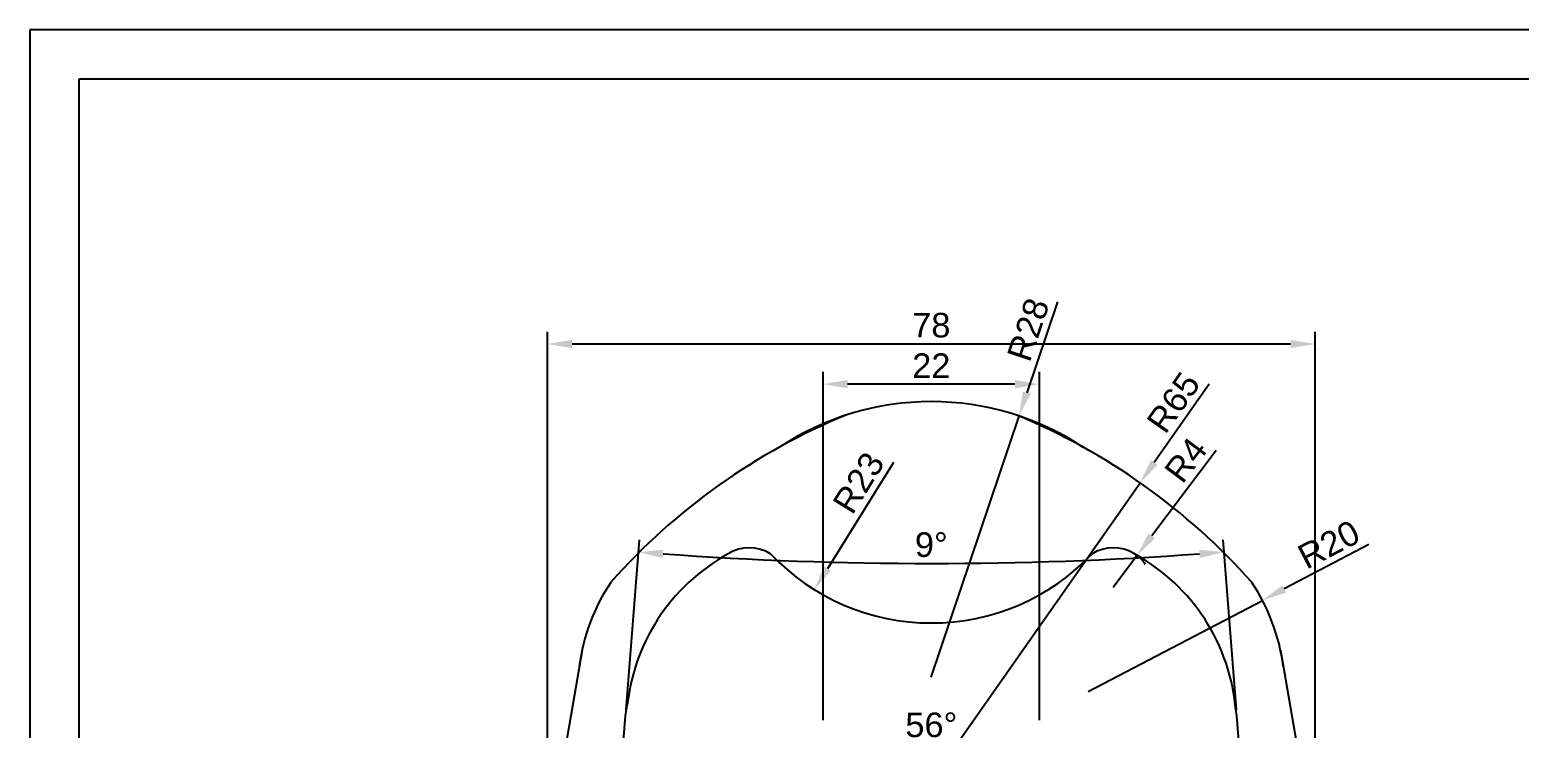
# Model space of a CAD drawing. Header units: millimetres. Extents: x 456 to 753, y 134 to 344.
# Drawn here: x 456 to 607.3, y 272.6 to 343.6 of the extents above; entities that cross this region are included whole.
import ezdxf

# ---------------------------------------------------------------- set-up
doc = ezdxf.new("R2010")
doc.units = ezdxf.units.MM
doc.styles.get("Standard").update_dxf_attribs({"font": 'arial.ttf'})
doc.dimstyles.new('ISO-25', dxfattribs={"dimtxt": 2.5, "dimasz": 2.5, "dimexe": 1.25, "dimexo": 0.625, "dimtad": 1, "dimdec": 0, "dimtxsty": 'Standard', "dimcen": 2.5, "dimclrd": 3, "dimclrt": 2, "dimadec": 0, "dimazin": 0, "dimtfac": 1, "dimtdec": 0, "dimtmove": 0, "dimatfit": 3, "dimfxl": 1, "dimarcsym": 0})

# ---------------------------------------------------------------- blocks, each defined once
blk = doc.blocks.new('*D80')
at = {"color": 3, "lineweight": -2, "transparency": 16777216}
blk.add_line((543.69, 299.65), (536.98, 288.86), dxfattribs=at)
at = {"color": 3, "transparency": 16777216}
blk.add_solid([(536.62, 289.08), (537.33, 288.64), (535.66, 286.73)], dxfattribs=at)
at = {"layer": 'Defpoints', "color": 0, "transparency": 16777216}
for p in [(547.54, 305.84), (535.66, 286.73)]:
    blk.add_point(p, dxfattribs=at)
at = {"color": 2, "transparency": 16777216, "insert": (540.16, 297.59), "char_height": 2.5, "attachment_point": 5, "rotation": 58.1314}
blk.add_mtext('R23', dxfattribs=at)
blk = doc.blocks.new('*D62')
at = {"color": 3, "lineweight": -2, "transparency": 16777216}
for p, q in [((560.35, 315.98), (557.25, 306.75)), ((547.54, 277.84), (556.45, 304.38))]:
    blk.add_line(p, q, dxfattribs=at)
at = {"color": 3, "transparency": 16777216}
blk.add_solid([(556.85, 306.89), (557.64, 306.62), (556.45, 304.38)], dxfattribs=at)
at = {"layer": 'Defpoints', "color": 0, "transparency": 16777216}
for p in [(556.45, 304.38), (547.54, 277.84)]:
    blk.add_point(p, dxfattribs=at)
at = {"color": 2, "transparency": 16777216, "insert": (557.39, 313.16), "char_height": 2.5, "attachment_point": 5, "rotation": 71.4294}
blk.add_mtext('R28', dxfattribs=at)
blk = doc.blocks.new('*D63')
at = {"color": 3, "lineweight": -2, "transparency": 16777216}
for p, q in [((575.77, 307.62), (570.18, 299.64)), ((531.44, 244.37), (568.75, 297.59))]:
    blk.add_line(p, q, dxfattribs=at)
at = {"color": 3, "transparency": 16777216}
blk.add_solid([(569.84, 299.88), (570.52, 299.4), (568.75, 297.59)], dxfattribs=at)
at = {"layer": 'Defpoints', "color": 0, "transparency": 16777216}
for p in [(568.75, 297.59), (531.44, 244.37)]:
    blk.add_point(p, dxfattribs=at)
at = {"color": 2, "transparency": 16777216, "insert": (572.14, 305.75), "char_height": 2.5, "attachment_point": 5, "rotation": 54.9714}
blk.add_mtext('R65', dxfattribs=at)
blk = doc.blocks.new('*D64')
at = {"color": 3, "lineweight": -2, "transparency": 16777216}
for p, q in [((576.47, 300.89), (569.93, 292.19)), ((566.03, 286.99), (568.43, 290.19))]:
    blk.add_line(p, q, dxfattribs=at)
at = {"color": 0, "lineweight": -2, "transparency": 16777216}
blk.add_arc((566.03, 286.99), 4, 35.1589, 57.653, dxfattribs=at)
at = {"color": 3, "transparency": 16777216}
blk.add_solid([(569.6, 292.44), (570.26, 291.94), (568.43, 290.19)], dxfattribs=at)
at = {"layer": 'Defpoints', "color": 0, "transparency": 16777216}
for p in [(568.43, 290.19), (566.03, 286.99)]:
    blk.add_point(p, dxfattribs=at)
at = {"color": 2, "transparency": 16777216, "insert": (573.39, 299.91), "char_height": 2.5, "attachment_point": 5, "rotation": 53.0639}
blk.add_mtext('R4', dxfattribs=at)
blk = doc.blocks.new('*D65')
at = {"color": 3, "lineweight": -2, "transparency": 16777216}
for p, q in [((592, 291.31), (583.39, 286.8)), ((563.46, 276.36), (581.17, 285.64))]:
    blk.add_line(p, q, dxfattribs=at)
at = {"color": 3, "transparency": 16777216}
blk.add_solid([(583.2, 287.17), (583.58, 286.43), (581.17, 285.64)], dxfattribs=at)
at = {"layer": 'Defpoints', "color": 0, "transparency": 16777216}
for p in [(581.17, 285.64), (563.46, 276.36)]:
    blk.add_point(p, dxfattribs=at)
at = {"color": 2, "transparency": 16777216, "insert": (587.92, 291.32), "char_height": 2.5, "attachment_point": 5, "rotation": 27.6452}
blk.add_mtext('R20', dxfattribs=at)
blk = doc.blocks.new('*D88')
at = {"color": 0, "lineweight": -2, "transparency": 16777216}
for p, q in [((514.43, 252.12), (508.82, 262.67)), ((580.64, 252.12), (586.25, 262.67))]:
    blk.add_line(p, q, dxfattribs=at)
at = {"color": 3, "lineweight": -2, "transparency": 16777216}
blk.add_arc((547.54, 189.85), 81.22, 63.7637, 116.2363, dxfattribs=at)
at = {"color": 3, "transparency": 16777216}
for points in [[(511.82, 262.33), (511.44, 263.07), (509.41, 261.56)], [(583.63, 263.07), (583.25, 262.33), (585.67, 261.56)]]:
    blk.add_solid(points, dxfattribs=at)
at = {"layer": 'Defpoints', "color": 0, "transparency": 16777216}
for p in [(560.71, 269.99), (514.72, 251.57), (580.35, 251.57), (518.54, 244.39), (576.54, 244.39)]:
    blk.add_point(p, dxfattribs=at)
at = {"color": 2, "transparency": 16777216, "insert": (547.54, 272.97), "char_height": 2.5, "attachment_point": 5}
blk.add_mtext('56°', dxfattribs=at)
blk = doc.blocks.new('*D101')
at = {"color": 0, "lineweight": -2, "transparency": 16777216}
for p, q in [((516.53, 274.51), (517.89, 291.8)), ((578.55, 274.51), (577.18, 291.8))]:
    blk.add_line(p, q, dxfattribs=at)
at = {"color": 3, "lineweight": -2, "transparency": 16777216}
blk.add_arc((547.54, 668.53), 379.14, 265.8778, 274.1222, dxfattribs=at)
at = {"color": 3, "transparency": 16777216}
for points in [[(520.25, 289.95), (520.31, 290.78), (517.79, 290.55)], [(574.76, 290.78), (574.82, 289.95), (577.28, 290.55)]]:
    blk.add_solid(points, dxfattribs=at)
at = {"layer": 'Defpoints', "color": 0, "transparency": 16777216}
for p in [(537.61, 289.51), (516.48, 273.89), (578.59, 273.89), (514.72, 251.57), (580.35, 251.57)]:
    blk.add_point(p, dxfattribs=at)
at = {"color": 2, "transparency": 16777216, "insert": (547.54, 291.29), "char_height": 2.5, "attachment_point": 5}
blk.add_mtext('9°', dxfattribs=at)
blk = doc.blocks.new('*D105')
at = {"color": 0, "lineweight": -2, "transparency": 16777216}
for p, q in [((536.54, 273.47), (536.54, 308.87)), ((558.54, 273.47), (558.54, 308.87))]:
    blk.add_line(p, q, dxfattribs=at)
at = {"color": 3, "lineweight": -2, "transparency": 16777216}
blk.add_line((556.04, 307.62), (539.04, 307.62), dxfattribs=at)
at = {"color": 3, "transparency": 16777216}
for points in [[(539.04, 308.04), (539.04, 307.2), (536.54, 307.62)], [(556.04, 308.04), (556.04, 307.2), (558.54, 307.62)]]:
    blk.add_solid(points, dxfattribs=at)
at = {"layer": 'Defpoints', "color": 0, "transparency": 16777216}
for p in [(536.54, 307.62), (536.54, 272.84), (558.54, 272.84)]:
    blk.add_point(p, dxfattribs=at)
at = {"color": 2, "transparency": 16777216, "insert": (547.54, 309.5), "char_height": 2.5, "attachment_point": 5}
blk.add_mtext('22', dxfattribs=at)
blk = doc.blocks.new('*D106')
at = {"color": 0, "lineweight": -2, "transparency": 16777216}
for p, q in [((508.54, 260.82), (508.54, 312.95)), ((586.54, 260.82), (586.54, 312.95))]:
    blk.add_line(p, q, dxfattribs=at)
at = {"color": 3, "lineweight": -2, "transparency": 16777216}
blk.add_line((584.04, 311.7), (511.04, 311.7), dxfattribs=at)
at = {"color": 3, "transparency": 16777216}
for points in [[(511.04, 312.12), (511.04, 311.28), (508.54, 311.7)], [(584.04, 312.12), (584.04, 311.28), (586.54, 311.7)]]:
    blk.add_solid(points, dxfattribs=at)
at = {"layer": 'Defpoints', "color": 0, "transparency": 16777216}
for p in [(508.54, 311.7), (508.54, 260.19), (586.54, 260.19)]:
    blk.add_point(p, dxfattribs=at)
at = {"color": 2, "transparency": 16777216, "insert": (547.54, 313.6), "char_height": 2.5, "attachment_point": 5}
blk.add_mtext('78', dxfattribs=at)

msp = doc.modelspace()

# ---------------------------------------------------------------- linework, layer by layer
for p, q in [((752.95, 343.64), (455.95, 343.64)), ((455.95, 343.64), (455.95, 133.64)), ((747.95, 338.64), (460.95, 338.64)), ((460.95, 338.64), (460.95, 138.64)), ((512.07, 280.59), (508.54, 260.19)), ((583.01, 280.59), (586.54, 260.19)), ((514.72, 251.57), (516.48, 273.89)), ((516.48, 273.89), (516.65, 275)), ((578.59, 273.89), (578.42, 275)), ((580.35, 251.57), (578.59, 273.89))]:
    msp.add_line(p, q)
for centre, radius, start, end in [((547.54, 277.84), 28, 90, 123.3841), ((547.54, 277.84), 28, 56.6159, 90), ((563.63, 244.37), 65, 112.3751, 138.4599), ((531.44, 244.37), 65, 41.5401, 67.6249), ((536.54, 272.84), 20, 117.0019, 173.8143), ((529.05, 286.99), 4, 57.13, 122.347), ((566.03, 286.99), 4, 57.653, 122.87), ((558.54, 272.84), 20, 6.1857, 62.9981), ((547.54, 305.84), 22.5, 223.5089, 270), ((547.54, 305.84), 22.5, 270, 316.4911), ((531.61, 276.36), 20, 146.2587, 172.5732), ((563.46, 276.36), 20, 7.4268, 33.7413)]:
    msp.add_arc(centre, radius, start, end)

# ---------------------------------------------------------------- dimensions: what is measured, and where the dimension line sits
for center, mpoint, picture, middle in [((547.54, 277.84), (556.45, 304.38), '*D62', (557.39, 313.16)), ((531.44, 244.37), (568.75, 297.59), '*D63', (572.14, 305.75)), ((563.46, 276.36), (581.17, 285.64), '*D65', (587.92, 291.32))]:
    dim = msp.add_radius_dim(center=center, mpoint=mpoint, dimstyle='ISO-25')
    dim.commit()
    dim.dimension.update_dxf_attribs({"geometry": picture, "text_midpoint": middle})
for base, p1, p2, picture, middle in [((508.54, 311.7), (586.54, 260.19), (508.54, 260.19), '*D106', (547.54, 313.6)), ((536.54, 307.62), (558.54, 272.84), (536.54, 272.84), '*D105', (547.54, 309.5))]:
    dim = msp.add_linear_dim(base=base, p1=p1, p2=p2, dimstyle='ISO-25')
    dim.commit()
    dim.dimension.update_dxf_attribs({"geometry": picture, "text_midpoint": middle})
for center, mpoint, picture, middle in [((547.5357, 305.8422), (535.6563, 286.7339), '*D80', (541.7801, 296.5842)), ((566.03, 286.99), (568.43, 290.19), '*D64', (574.89, 298.78))]:
    dim = msp.add_radius_dim(center=center, mpoint=mpoint, dimstyle='ISO-25')
    dim.commit()
    dim.dimension.update_dxf_attribs({"geometry": picture, "text_midpoint": middle, "dimtype": 164})
for base, line1, line2, picture, middle in [((537.61, 289.51), ((580.35, 251.57), (578.59, 273.89)), ((514.72, 251.57), (516.48, 273.89)), '*D101', (547.54, 291.29)), ((560.71, 269.99), ((576.54, 244.39), (580.35, 251.57)), ((518.54, 244.39), (514.72, 251.57)), '*D88', (547.54, 272.97))]:
    dim = msp.add_angular_dim_2l(base=base, line1=line1, line2=line2, dimstyle='ISO-25')
    dim.commit()
    dim.dimension.update_dxf_attribs({"geometry": picture, "text_midpoint": middle})

doc.saveas('drawing.dxf')
